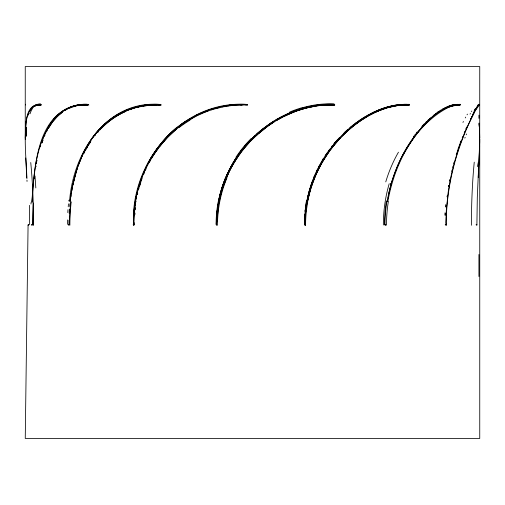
<?xml version="1.0" encoding="UTF-8"?>
<svg xmlns="http://www.w3.org/2000/svg" width="505" height="505" viewBox="0 0 505 505"><rect width="100%" height="100%" fill="white"/><g stroke="black" fill="none" stroke-linecap="round" stroke-linejoin="round"><path stroke-width="0.76" d="M25.25 139.342C25.989 128.062 23.565 102.913 41.195 104.415M476.897 224.996L477.307 197.449L479.712 142.183L479.75 66.565L25.25 66.565L25.25 138.01M478.923 276.506L478.923 254.501M134.084 221.985L134.052 224.977L133.648 225.224C129.501 163.109 181.8 99.769 246.939 104.421M133.648 225.224C131.275 162.85 182.065 100.52 247.5 105.034L246.857 104.327M216.336 224.359L216.815 225.224L216.241 224.611L216.86 213.053L219.498 196.698M445.606 225.022L446.193 225.224L445.896 222.396L446.306 210.585L448.169 192.171L450.915 176.58L454.519 161.815L459.436 146.128L465.25 131.035L474.018 112.539L477.9 105.981L479.681 104.327L478.816 104.371A94.227 3.775 -65.6 0 0 478.513 104.371M446.193 225.224C446.149 196.969 451.476 168.79 461.254 142.303C464.941 132.323 469.17 122.532 474.151 113.126C473.911 111.82 481.183 103.07 478.866 104.882M479.498 129.602L479.643 146.652L478.26 177.451M68.92 224.435L68.92 220.205M142.669 174.964C136.514 190.65 133.554 207.523 133.554 224.359L134.052 224.977L134.071 222.73M28.779 224.422L28.16 224.611L28.072 225.224L25.25 438.435L479.75 438.435L479.75 139.109M133.585 221.367L133.554 224.359L133.15 224.611M25.616 104.971L25.521 104.238M26.134 134.216L26.096 136.344L26.494 127.254M216.954 221.96L218.356 206.21M26.153 133.699L26.5 127.222M445.675 215.275L445.776 213.041M31.859 201.943C34.517 166.473 36.802 108.139 83.237 104.383M32.004 202.562C33.949 173.619 35.565 141.798 54.641 118.372M477.989 164.788L478.09 162.825M477.976 166.663L478.077 164.737M477.983 166.568L478.046 165.23M69.172 213.312L69.438 209.177M134.437 214.53L134.551 213.041M446.161 207.107L446.275 205.63M69.658 206.438L69.917 203.711M34.586 176.996L34.428 178.41L34.574 177.103M134.917 209.323L135.088 207.845M69.589 201.034C72.947 153.028 106.561 99.416 160.836 104.535M69.936 201.653L72.291 186.882L75.58 173.834M70.227 200.902L70.403 199.462M447.184 196.849L447.367 195.391L447.184 196.824M70.34 199.967L70.429 199.254M70.517 198.547L70.612 197.84M70.586 198.029L70.99 195.176M70.706 197.139L70.908 195.732M135.378 205.63L135.586 204.159M71.117 194.33L71.451 192.228M36 166.669L36.101 166.038M71.205 193.75L71.439 192.336M387.354 201.034L387.695 199.159M387.821 201.653C394.474 163.873 414.371 124.413 449.854 106.618M218.476 205.472L218.854 203.244M387.335 201.293L387.569 199.873M135.94 201.95L136.06 201.217M71.571 191.534L72.468 186.686L72.183 188.112M36.524 163.525L36.631 162.9M71.678 190.922L71.925 189.514M387.714 198.894L387.821 198.452M387.84 198.187L388.08 197.045M306.92 201.943C312.519 171.372 329.916 143.224 354.504 124.262M307.488 202.562C313.845 167.875 335.352 136.186 365.418 117.709M387.966 197.474L388.964 192.538M36.972 161.044L37.092 160.426M218.993 202.499L221.184 192.935M306.718 201.602L307.141 199.45M307.286 202.208L310.802 188.018L315.915 174.414M218.343 201.943L219.044 198.73M218.463 201.602L218.602 200.883M219.044 202.208L220.622 195.063M307.482 201.211L309.622 192.052L312.443 183.1M388.238 196.06L388.812 193.238M306.914 200.599L307.053 199.885M218.621 200.498L219.523 196.59M136.091 197.689L138.875 186.143L142.139 176.34M72.606 185.998L73.97 179.881M72.739 185.335L77.177 168.657L76.482 170.69M307.293 198.736L307.602 197.303M307.349 198.465L307.659 197.051M219.075 198.339L221.215 190.177M388.945 192.834L389.121 191.837M389.102 192.134L389.279 191.136M137.36 194.665L137.695 193.219M307.76 196.59L308.094 195.17M389.26 191.439L389.443 190.435M307.816 196.344L308.151 194.936M389.424 190.745L389.948 188.34M451.704 171.498L452.026 170.147M219.568 196.192L219.852 195.239M389.589 190.044L390.125 187.645M219.744 195.479L220.407 193.061M308.271 194.457L308.631 193.043M308.328 194.236L308.681 192.834M74.14 179.206L74.481 177.848M219.921 194.766L220.603 192.336M452.682 167.49L453.023 166.17M390.106 187.967L390.485 186.263M220.786 194.431L221.379 192.228M390.283 187.279L390.857 184.887M308.814 192.336L309.199 190.922M74.538 177.324L76.362 171.201M308.871 192.134L309.06 191.433M220.477 192.632L221.424 189.457M390.649 185.909L391.053 184.199M453.711 163.57L454.064 162.269M138.78 188.902L139.178 187.475M221.367 192.26L222.434 188.662M309.256 190.732L309.653 189.343M390.561 183.946L390.75 183.264M391.022 184.54L391.64 182.147M221.575 191.528L221.783 190.821M309.401 190.221L309.603 189.514M391.217 183.858L391.848 181.465M221.076 190.505L222.282 186.711M40.299 146.898L40.627 145.787M40.368 146.677L40.722 145.472M139.374 186.762L140.687 182.513M309.811 188.813L310.019 188.112M75.668 173.316L76.773 169.895M221.411 189.508L224.87 179.553M309.855 188.649L310.07 187.961M391.817 181.819L392.05 180.79M28.375 115.159L28.57 114.509M139.797 185.329L140.232 183.915M222.2 189.419L222.661 187.942M392.025 181.143L392.265 180.108M221.708 188.397L223.721 182.564M310.234 187.418L310.676 186.023M456.274 154.732L456.659 153.507M310.278 187.267L311.175 184.527M392.233 180.468C397.908 161.985 407.036 144.272 419.863 129.741M456.267 154.757L457.038 152.321M222.636 188.018L226.581 177.406M392.442 179.799C397.366 164.308 404.795 149.606 414.466 136.539M140.459 183.227L141.147 181.125M457.233 151.727L457.625 150.534M222.863 187.323L228.405 173.341M222.383 186.294L224.491 180.506M310.903 185.335L311.137 184.641M76.899 169.39L77.618 167.319M457.82 149.935L458.609 147.593M41.871 143.13L42.994 139.954M458.218 148.741L458.616 147.574M41.858 141.93L42.666 139.639M77.334 168.102L78.098 165.949M311.37 183.953L311.642 183.163M42.079 142.505L42.893 140.213M458.805 147.018L460.011 143.616M42.022 141.451L42.395 140.396M141.394 180.43L142.126 178.341M77.783 166.814L82.328 155.445M311.882 182.488L312.128 181.806M311.85 182.576L312.096 181.888M312.664 182.488L316.37 173.392L321.369 163.532M460.623 141.937L460.219 143.035L461.027 140.857M28.873 113.612L29.088 113.038M78.237 165.539L78.982 163.506M312.349 181.2L312.627 180.455M223.841 182.141L225.924 176.984M42.78 139.342L43.171 138.301M78.704 164.27L79.954 161M312.885 179.78L313.144 179.111M462.252 137.65L462.656 136.615M79.19 163.008L82.044 156.07M142.669 174.976L146.822 165.564M224.63 180.083L227.799 172.786M313.409 178.435L313.674 177.766M43.518 137.404L44.408 135.233M43.569 137.272L43.979 136.255M225.148 178.852L225.432 178.158M143.723 174.212L144.291 172.843M313.946 177.103L314.501 175.772M464.272 132.613L464.676 131.647M80.188 160.502L81.242 158.021M313.99 176.996L314.577 175.589M225.722 177.47L226.6 175.418M226.499 177.596C232.994 162.269 242.709 148.337 254.779 136.887M314.785 175.109L315.657 173.133M44.623 135.864L45.052 134.873M226.758 176.946L228.721 172.672M465.875 128.832L466.664 127.033M144.354 170.886L144.948 169.547M226.41 175.809L233.79 161.613M44.831 134.267L45.715 132.323M226.903 174.743L229.838 168.664M316.206 173.758C326.956 149.972 344.953 129.28 367.64 116.226M81.785 156.796L82.599 154.858M145.459 170.153L146.071 168.809M315.953 172.483L316.559 171.176M82.34 155.578C87.624 143.628 95.218 132.594 104.964 123.851M145.56 168.209L146.185 166.877M316.446 171.416L317.096 170.04M29.719 111.536L29.959 111.031M228.607 172.868L229.718 170.633M316.862 170.526L317.178 169.882M45.829 132.076L49.547 125.278L54.016 119.104M83.161 153.659L90.868 140.119M82.908 154.372C94.138 129.899 116.661 109.471 144.001 106.006M228.929 172.199L230.716 168.689M228.342 171.612L231.284 165.956M46.403 131.982L47.356 130.12M146.81 165.589L148.142 162.964M317.809 168.588L318.137 167.95M83.925 153.488L84.878 151.595M471.417 116.939L471.752 116.276M229.927 170.191L231.063 168.032M319.154 165.968L318.453 167.319L319.122 166.038M473.027 113.814L474.189 111.655M148.129 162.982C156.178 147.567 167.742 133.945 181.926 123.851M402.289 156.058C414.902 134.904 432.779 106.258 460.459 104.939C440.991 104.901 426.75 121.636 415.173 135.239M47.117 129.514L48.606 126.824M85.528 150.345L87.213 147.277M230.962 168.203L231.77 166.726M319.457 165.406L320.138 164.15M230.438 167.49L233.575 161.972M149.341 162.282L150.768 159.719M231.669 166.89L232.13 166.076M474.189 111.655L475.23 109.806L474.46 111.169M30.212 110.544L30.47 110.077M232.029 166.233L232.855 164.788M320.486 163.525L321.186 162.282M474.069 111.056L474.34 110.57M86.557 148.426L87.195 147.29M232.395 165.583L234.358 162.238M48.133 128.693L52.166 122.399L56.207 117.564M231.921 164.788L236.018 158.071M321.723 162.913L329.456 150.926M48.347 128.314L52.772 121.591L58.22 115.582M474.864 109.648L475.369 108.783L474.87 109.642M321.54 161.657L322.626 159.814M233.133 164.289L233.506 163.645M475.47 109.389L475.704 108.992M150.97 157.882L156.518 149.335L163.74 140.251A116.825 112.381 47.3 0 1 177.135 127.115M151.487 158.482L152.251 157.206M233.891 163.001L237.066 157.958M87.902 146.065L90.837 141.375M322.998 159.201L323.37 158.595M322.891 159.378L323.686 158.084M49.124 125.96L49.654 125.107M234.175 160.981L235.355 159.1M234.743 161.606L235.917 159.725M153.779 154.757L153.009 155.994L156.215 151.102M234.276 160.805L242.476 149.108M89.183 143.95L90.565 141.785M30.742 109.629L31.02 109.194M49.926 124.678C57.74 111.479 73.301 102.616 88.634 104.611M236.321 159.107L242.091 150.945L249.23 142.505M235.753 158.475L237.805 155.414M324.892 156.178L325.674 154.984M325.359 155.464L326.217 154.17M477.143 106.694L476.96 106.965L477.762 105.829L477.471 106.22M236.807 156.878L242.11 149.575L248.687 141.867M326.47 153.798L327.278 152.624M155.382 152.321L158.772 147.574M91.601 139.058C104.175 120.367 124.861 107.155 147.397 104.857M327.979 151.626L329.765 149.158M238.612 154.265L243.467 147.877M157.042 149.935L158.759 147.593M413.305 136.969L414.062 135.94M31.31 108.777L32.067 107.811M330.295 149.777L340.294 137.884M414.82 134.93L415.59 133.926M94.833 135.832L95.66 134.759M159.201 147.018L167.218 137.65L176.744 128.832M159.656 146.425L164.264 140.857A116.762 112.381 47 0 1 176.573 128.623M331.488 146.898L332.359 145.787M331.665 146.677L332.618 145.472M416.36 132.941L417.13 131.969M243.41 147.952L247.57 143.085M333.584 144.279L335.554 141.93M334.146 143.597L337.845 139.342M244.414 146.728L250.815 139.626M97.471 132.569L98.298 131.616M420.608 128.504C430.999 117.28 443.794 104.125 460.225 104.327L457.151 104.724M97.383 132.67L98.715 131.155M53.966 119.174L58.624 114.345M336.557 140.781L339.644 137.404M421.852 126.433L422.653 125.556M54.622 118.435C61.326 110.936 70.915 105.64 81.052 105.191M422.477 125.751L423.752 124.381M99.618 130.157L100.533 129.179M248.605 141.956L249.691 140.8M99.996 129.741L100.861 128.826M423.449 124.703L424.257 123.851M250.227 141.444L257.676 134.216L265.314 127.954M250.688 139.759L254.791 135.731M250.796 139.658L252.128 138.307M252.468 139.14L257.683 134.223M100.994 128.687C108.152 121.257 116.762 115.19 126.263 111.144M56.655 117.103L62.481 112.129M342.251 135.864C349.864 128.295 358.285 121.377 367.779 116.314M101.745 127.923C108.55 121.042 116.617 115.38 125.486 111.485M252.203 138.231L258.263 132.6M425.879 122.204L426.687 121.402M252.5 137.941L261.685 129.741L271.583 122.551M343.905 133.112L348.324 129.065M427.943 120.196L428.77 119.42M344.738 132.323L347.819 129.514M255.328 136.369L267.574 126.288M58.567 115.266L58.915 114.951M429.603 118.662L430.43 117.924M256.9 133.8L269.493 123.946M258.27 133.699L264.361 128.68M58.971 114.042C65.214 108.543 73.244 105.179 81.526 104.497M59.268 114.648L62.216 112.318M105.911 123.018C120.815 109.907 140.977 103.317 160.741 104.421L148.356 104.617M258.857 132.089L260.668 130.568M349.447 128.1L351.733 126.199M350.969 126.824L353.651 124.678M261.281 130.069L263.13 128.592M433.183 115.588L433.991 114.938M177.867 127.923L179.004 127.033M352.881 125.278L364.9 117.122M263.755 128.106L274.164 120.91M354.201 124.255L356.404 122.595L355.211 123.485M264.986 128.201L273.356 122.38M435.386 113.865L436.2 113.253M266.293 127.222L269.859 124.684M356.959 122.191L359.194 120.619M181.914 123.858L184.293 122.21M357.521 121.793L358.664 120.985M437.021 112.659L437.835 112.085M437.216 112.514L438.018 111.952M268.609 125.549L271.059 123.87M183.094 123.024L185.48 121.421M359.756 120.234L361.454 119.104M359.812 120.196L363.291 117.93M270.143 123.504L272.864 121.718M438.643 111.529L439.401 111.024M270.97 123.933L272.264 123.075M185.468 121.427L196.679 115.039M272.17 123.138L274.707 121.528M362.022 118.732L366.579 115.948M272.738 121.806L278.103 118.58M273.375 122.361L274.644 121.572M440.158 110.538L440.903 110.071M274.594 121.598C288.847 112.798 305.026 106.909 321.748 105.343M64.552 110.759L64.956 110.519M188.453 120.487L197.247 115.632M364.459 117.21L366.081 116.415M64.697 110.677L65.454 110.223M275.294 120.228C292.925 109.604 313.548 103.399 334.228 104.327L334.752 104.939L326.022 105.04M275.825 120.853L277.176 120.038M366.131 117.103L368.966 115.645M365.626 116.504L368.448 115.058M276.532 119.496L289.958 112.754M277.056 120.121L282.219 117.255M190.909 119.016L192.152 118.309M367.154 115.62L369.458 114.345M278.299 119.401C295.349 109.661 315.038 104.049 334.752 104.939M368.214 115.904L369.938 114.951M34.757 106.277L35.173 106.044L34.845 106.227M442.752 108.985L443.529 108.556M367.987 115.153L369.641 114.401M368.486 115.746L370.152 114.995M66.174 109.819L66.584 109.598M279.271 117.936L291.549 112.091L304.25 107.811M443.131 108.777L443.863 108.379M369.168 114.502L370.834 113.77M369.673 115.102L371.339 114.364M370.519 114.648C382.5 108.442 395.939 104.194 409.561 104.939L409.151 104.327L401.507 104.402L388.389 106.706M370.039 114.042L370.62 113.739M370.354 113.871C382.184 107.988 395.245 103.569 408.627 104.421L409.031 105.034L409.561 104.939M370.859 114.471L372.538 113.745M67.001 109.377L67.417 109.168M371.194 113.436L374.154 111.984M444.299 108.152L445.82 107.395M283.349 116.687L295.191 111.498M372.046 113.852L373.732 113.152M196.666 115.045L203.25 112.085M197.234 115.639L205.112 112.16M372.734 112.665L379.608 109.629M373.239 113.259L374.931 112.577M445.322 107.634L448.175 106.372M374.432 112.684L376.13 112.015M374.748 111.712L376.522 110.911M199.279 113.808L200.592 113.215M375.625 112.129L377.254 111.517M35.937 105.69L35.565 105.854L36.025 105.652M69.109 108.367L69.968 107.994M376.743 111.624L378.378 111.031M377.115 110.658L380.088 109.44M377.866 111.144L387.07 107.818M378.769 110.759C388.313 106.826 398.666 104.428 409.031 105.034L398.83 105.356L387.657 107.647M203.231 112.091L208.514 110.096M127.386 110.677L128.51 110.229M70.208 107.9L71.035 107.571M334.228 104.327L334.512 105.034L323.175 105.217M205.118 112.16L209.076 110.696M68.882 224.359C67.771 224.195 68.51 225.798 69.179 224.99M380.682 109.213L386.615 107.212M380.732 109.194C389.601 105.848 399.114 103.866 408.627 104.421M206.425 111.655L207.751 111.169M448.812 106.126L449.532 105.861M129.646 109.8L131.95 108.985M295.873 111.252L296.549 111.005M448.869 106.101L449.564 105.854M71.723 107.319L72.619 107.01M130.221 109.585L131.433 109.162M297.23 110.765L297.912 110.526M208.496 110.096L209.846 109.642M449.81 106.473L455.327 105.109L459.727 105.034M298.594 110.298L306.806 107.9L316.13 106.031M209.827 109.648L212.536 108.783M210.415 110.241L211.746 109.812M132.651 108.752L135.113 108.001M32.061 224.39C30.931 224.176 31.392 225.868 32.244 224.99M211.759 109.806L217.2 108.24M28.072 225.224L28.842 224.99M73.073 106.864L73.995 106.58M212.523 108.79L220.761 106.656L229.036 105.217A94.227 85.755 5.5 0 1 245.556 104.358M73.566 106.706L74.431 106.454M387.202 107.041L387.796 106.871M302.874 108.196L303.562 108.001M36.928 105.343L40.526 104.952M452.714 104.933L450.252 105.621L453.048 104.857M74.923 106.321L75.864 106.088M217.182 108.247L219.94 107.571M37.099 105.293L40.911 104.977M75.302 106.227L76.103 106.031M137.619 107.325L138.888 107.022M137.852 107.268L139.058 106.978M218.583 107.893L219.965 107.565M219.378 106.965L220.761 106.656M221.323 107.262L222.743 106.965M140.163 106.732L141.432 106.473M140.264 106.713L141.488 106.46M222.711 106.972L224.144 106.694M224.106 106.7L228.26 106.012M406.456 104.813L409.151 104.327M77.726 105.684L79.38 105.406M77.77 105.678L79.714 105.356M453.73 104.718L457.65 104.327L459.613 104.724M142.713 106.227L144.973 105.854M225.546 106.448L226.903 106.22M453.907 104.68L459.499 104.421M143.66 105.898L153.179 105.034M145.295 105.804L147.896 105.463M228.228 106.018L232.35 105.501M145.73 105.747L148.779 105.375M318.598 105.69L321.06 105.406M80.705 105.229L87.845 104.977M232.325 105.501L243.353 104.939M80.447 105.09L82.757 105.04M322.291 105.293L324.753 105.109M149.543 105.293L160.666 105.015M81.292 105.008L84.48 104.958M150.528 105.204L151.847 105.109M81.766 104.333L84.973 104.327M152.813 104.939L157.194 104.939M83.003 104.895L86.235 104.939M154.145 104.882L159.896 104.977M83.483 104.251L85.85 104.327M240.595 104.971L241.977 104.945M84.733 104.844L88.003 104.983M85.219 104.232L87.618 104.371M244.666 104.857L247.425 104.939M158.166 104.851L161.234 105.027M86.096 104.245L88.508 104.421L87.87 104.327L88.861 105.027M86.488 104.857L88.261 104.939M41.404 105.027C31.121 102.932 26.658 114.9 26.108 123.075C24.025 141.552 26.304 160.154 26.898 178.65M476.07 224.371L476.84 224.611M476.265 225.022L476.909 225.072M445.208 224.371L445.883 224.611M385.012 224.371L385.965 225.224L385.069 224.472M304.767 224.51L305.418 225.224L305.197 224.977M160.868 104.939L160.35 104.327M40.659 104.939L40.457 104.327M478.974 123.719L479.314 127.001M479.011 123.075L479.441 127.632M479.504 128.592L479.75 137.941M26.746 177.627L25.774 157.958M26.967 180.083L27.03 181.453M478.923 115.19L478.923 118.328M305.058 225.224A121.263 118.006 -90 0 1 307.141 202.492M304.496 224.611A121.194 118.006 -90 0 1 306.579 201.874M305.588 224.977A120.929 116.926 -89.4 0 1 307.671 202.284M304.793 224.977A120.992 117.76 -90 0 1 307.091 201.135M305.209 217.447A120.859 116.939 -89.4 0 1 305.392 214.701M305.632 211.961A120.859 116.939 -89.4 0 1 305.935 209.228M306.731 203.768A120.859 116.939 -89.4 0 1 306.964 202.398M384.999 225.224A121.232 98.33 -90 0 1 386.906 201.426M384.532 224.611A121.162 98.456 -90 0 1 386.439 200.807M383.352 224.977A120.581 97.598 -90 0 1 389.203 183.725M385.757 181.876A120.84 90.951 -88.1 0 1 398.458 152.188M386.495 224.971A120.897 96.064 -89.7 0 1 388.345 201.539M464.815 138.111A111.554 9.892 -71.9 0 1 465.174 137.265M466.216 134.791A111.554 9.892 -71.9 0 1 466.557 133.983M478.001 104.832A94.227 3.775 -65.6 0 1 478.121 104.699M477.585 105.76A93.879 3.718 -65.4 0 1 477.736 105.551M478.279 104.882A93.879 3.718 -65.4 0 1 478.778 104.459M471.417 225.28A120.891 19.36 -90 0 1 474.245 162.168M30.742 162.534A120.891 19.354 90 0 1 33.538 225.28M35.83 187.961A120.771 8.793 84.6 0 1 35.028 176.005M29.391 205.339A121.194 19.663 90 0 1 29.643 224.611M31.872 107.931A95.546 29.744 64.3 0 1 40.823 104.472M32.951 225.224A121.263 27.914 90 0 1 33.393 203.648M32.819 224.605A121.194 27.592 90 0 1 33.254 203.042M30.988 204.039A120.859 30.515 89.8 0 1 31.045 202.593M69.879 225.224A121.232 70.908 90 0 1 71.173 202.063M69.538 224.605A121.162 70.612 90 0 1 70.833 201.451M67.487 224.359A120.828 73.118 89.8 0 1 67.525 219.927M67.803 212.592A120.828 73.118 89.8 0 1 67.986 209.676M68.219 206.766A120.828 73.118 89.8 0 1 68.491 203.856M68.806 200.946A120.828 73.118 89.8 0 1 68.895 200.22M179.307 127.393A111.554 105.614 16 0 1 189.981 120.203M178.738 126.717A111.397 106.473 24 0 1 188.182 120.089M229.049 105.311A93.879 85.301 5.4 0 1 245.55 104.466M217.497 225.224A120.891 119.331 90 0 1 226.985 177.855M235.949 157.225A120.771 119.925 -38 0 1 251.301 138.383M216.468 224.605A121.194 119.584 90 0 1 218.558 201.981M216.714 222.187A120.929 119.83 88.9 0 1 218.816 202.164M303.587 108.146A95.546 81.81 -37.1 0 1 333.969 104.491M304.168 107.262A96.089 82.997 -38 0 1 334.076 103.935M216.102 224.359A120.859 119.717 88.9 0 1 218.229 201.558M304.363 218.526A120.922 117.76 -90 0 1 304.641 214.183M304.913 211.298A120.922 117.76 -90 0 1 305.07 209.859M305.443 206.981A120.922 117.76 -90 0 1 306.529 200.517M444.88 215.149A120.095 62.563 -90 0 1 444.987 212.895M445.378 206.911A120.095 62.563 -90 0 1 445.568 204.67M462.946 122.431A116.762 23.167 -79.1 0 1 463.413 121.478M465.256 117.936A116.762 23.167 -79.1 0 1 465.705 117.116M467.024 114.831A116.762 23.167 -79.1 0 1 467.453 114.124M470.048 114.111A111.397 13.338 -74.3 0 1 470.414 113.442M471.474 111.592A111.397 13.338 -74.3 0 1 471.815 111.031M30.041 113.802A102.029 30.849 67.4 0 1 32.162 109.029M32.352 108.341A96.089 29.782 65.3 0 1 40.488 103.834M134.911 214.575A120.095 102.509 90 0 1 135.024 213.104M135.384 209.423A120.095 102.509 90 0 1 135.555 207.953M134.065 221.367A120.02 102.288 90 0 1 135.548 203.666M135.245 203.603A121.579 104.825 89.7 0 1 136.249 197.726M289.718 112.034A102.029 89.814 -39.6 0 1 302.748 107.477M448.882 185.329L448.642 186.743L448.882 185.348M449.923 179.717L449.652 181.112L449.923 179.736M470.736 118.309L470.389 119.016L470.736 118.309M472.712 114.408L472.396 115.014L472.718 114.401M476.152 108.247L475.931 108.607L476.77 107.256L476.152 108.247M478.14 105.368L478.835 104.983L478.14 105.368"/></g></svg>
